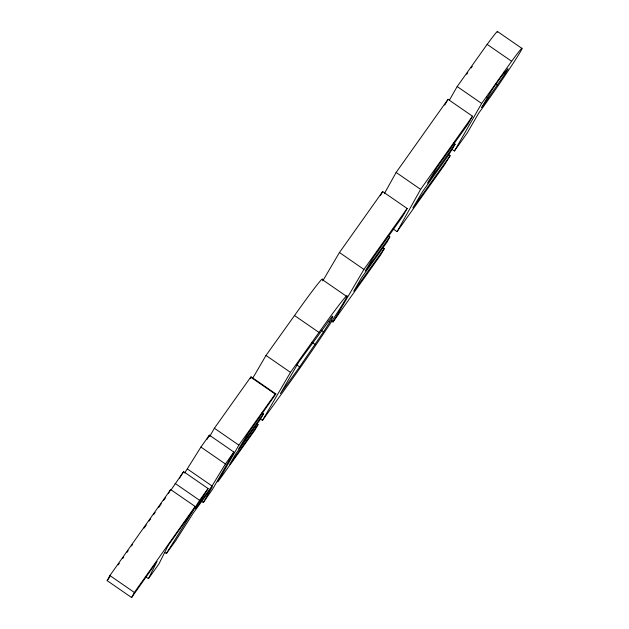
<?xml version="1.0" encoding="UTF-8"?>
<svg xmlns="http://www.w3.org/2000/svg" width="629" height="629" viewBox="0 0 629 629"><rect width="100%" height="100%" fill="white"/><g stroke="black" fill="none" stroke-linecap="round" stroke-linejoin="round"><path stroke-width="0.94" d="M148.452 578.664L157.061 561.32L131.626 597.55L107.15 580.646L109.902 575.559L170.663 489.559L195.139 506.463L192.977 510.426L167.982 545.807L159.003 563.82L148.452 578.664L145.299 576.486M388.25 235.804L389.831 236.897L386.992 242.189L361.518 277.735L353.718 291.235L384.288 248.612L382.707 247.519M131.626 597.55L134.378 592.463L195.139 506.463M168.501 493.521L170.663 489.559M384.374 193.59L396.136 172.448L448.029 99.311L472.505 116.216L467.779 124.479L436.872 167.518L427.461 183.11L455.097 144.206L453.517 143.113M393.133 228.909L397.08 231.637L420.612 189.36L472.505 116.216M206.98 439.364L209.386 435.15L233.862 452.062L212.657 489.087L203.301 502.555L200.934 500.92M209.614 436.597L214.395 428.239L250.696 377.148L251.403 377.038L275.879 393.943L247.732 434.081L238.603 448.933L263.504 413.882L261.923 412.789M203.301 502.555L212.311 486.822L193.048 513.366L175.672 540.712L166.331 553.567L164.751 552.474M380.317 195.698L382.684 191.57L407.16 208.474L402.426 216.73L373.241 257.615L365.19 271.068L389.831 236.897M275.879 393.943L275.172 394.061L238.871 445.151L217.807 481.932L254.745 430.33L258.039 424.575L256.459 423.482M263.504 413.882L260.508 419.111L235.608 454.162L229.734 464.422L258.039 424.575M444.719 105.09L448.029 99.311M449.405 100.137L457.181 86.55L487.145 44.376A47.183 1.573 -55.4 0 1 497.358 32.197M329.706 322.276L332.875 316.749L332.34 316.19L298.956 361.801L280.377 393.636L299.624 366.88L323.51 331.9L329.706 322.276L328.126 321.183M384.288 248.612L380.71 254.863L333.016 321.993L331.436 320.908M454.429 150.999L481.657 103.463L511.621 61.28A47.183 1.573 -55.4 0 1 516.488 58.143A47.183 1.573 -55.4 0 1 478.826 112.976L467.088 133.175L454.429 150.999L452.062 149.364M505.386 73.326L508.004 68.758C497.382 80.268 489.291 93.965 481.696 107.598L505.386 73.326L503.805 72.233M252.732 378.202L265.996 355.448L294.514 315.53A72.374 2.414 -55.4 0 1 322.37 279.638L346.846 296.55M262.474 420.392L290.472 372.36L318.989 332.434A72.374 2.414 -55.4 0 1 344.747 300.662A72.374 2.414 -55.4 0 1 292.509 378.674L262.474 420.392L260.107 418.757M322.771 280.888L339.456 252.512L382.684 191.57M333.016 321.993L363.932 269.424L407.16 208.474M455.097 144.206L448.65 155.041L422.877 191.114L412.828 207.963L450.136 155.756L448.556 154.663M184.674 473.008L200.918 447.07L209.386 435.15M170.946 490.062L183.613 471.64L208.089 488.544L195.391 508.814L212.02 485.973L225.394 463.982L233.862 452.062M450.136 155.756L444.349 165.105L397.08 231.637M166.331 553.567L199.582 500.314L208.089 488.544M179.548 478.126L183.613 471.64M107.15 580.646L109.91 576.707M118.213 564.889L119.313 563.317M122.631 558.591L123.74 557.011M127.058 552.286L128.167 550.713M131.485 545.988L132.593 544.415M250.279 378.642L251.403 377.038M144.065 528.108L146.282 524.963M149.065 521.032L150.732 518.673M153.507 514.742L155.174 512.383M158.508 507.674L161.283 503.743M163.501 500.598L165.726 497.453M466.632 74.261L467.756 72.681M471.137 67.948L472.269 66.375M497.374 31.45L521.85 48.354M487.145 44.376L511.621 61.28M495.998 84.058L497.578 85.151M486.909 97.133L488.489 98.218M457.181 86.55L481.657 103.463M396.136 172.448L420.612 189.36M339.456 252.512L363.932 269.424M321.144 330.264L323.51 331.9M294.514 315.53L318.989 332.434M312 342.31L315.153 344.488M296.463 364.702L299.624 366.88M265.996 355.448L290.472 372.36M250.696 377.148L275.172 394.061M214.395 428.239L238.871 445.151M200.918 447.07L225.394 463.982M187.544 469.069L212.02 485.973M175.106 483.41L199.582 500.314M109.902 575.559L134.378 592.463"/></g></svg>
